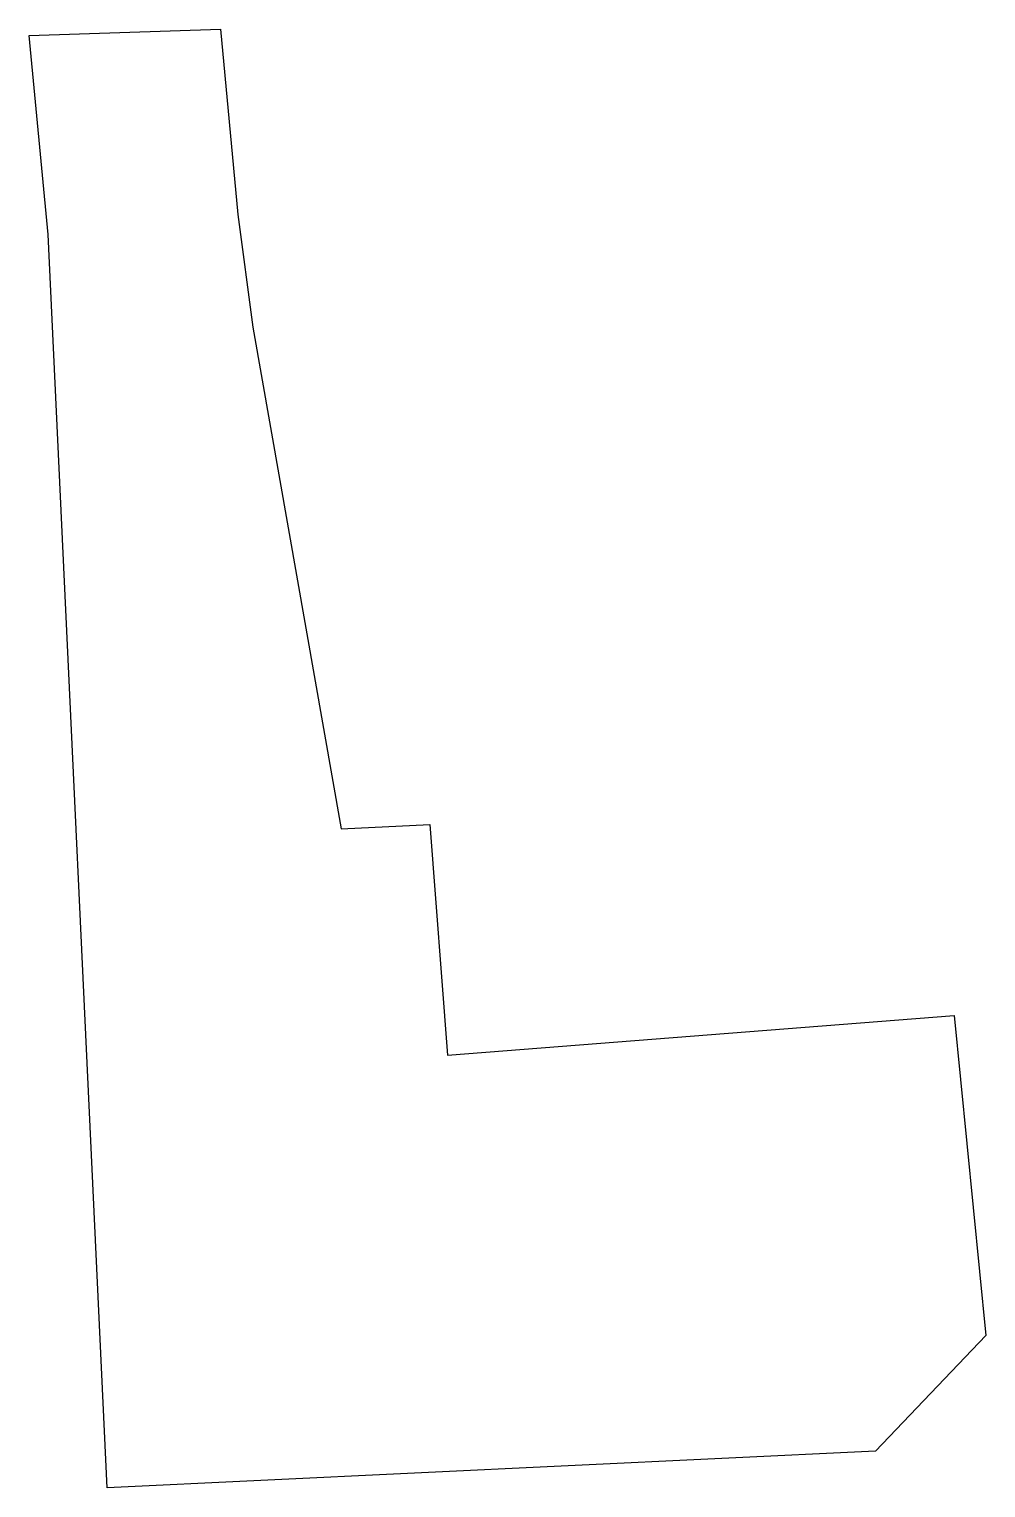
# Model space of a CAD drawing. Header units: inches. Extents: x 603386.4 to 603400, y 1299666.6 to 1299687.3.
import ezdxf

# ---------------------------------------------------------------- set-up
doc = ezdxf.new("R2010")
doc.units = ezdxf.units.IN
doc.header["$MEASUREMENT"] = 0

msp = doc.modelspace()

# ---------------------------------------------------------------- linework, layer by layer
msp.add_lwpolyline([(603399.56, 1299673.28), (603400.01, 1299668.73), (603398.44, 1299667.08), (603387.51, 1299666.56), (603386.67, 1299684.4), (603386.4, 1299687.23), (603389.12, 1299687.32), (603389.37, 1299684.68), (603389.58, 1299683.08), (603390.84, 1299675.94), (603392.1, 1299676), (603392.35, 1299672.72)], close=True)

doc.saveas('drawing.dxf')
